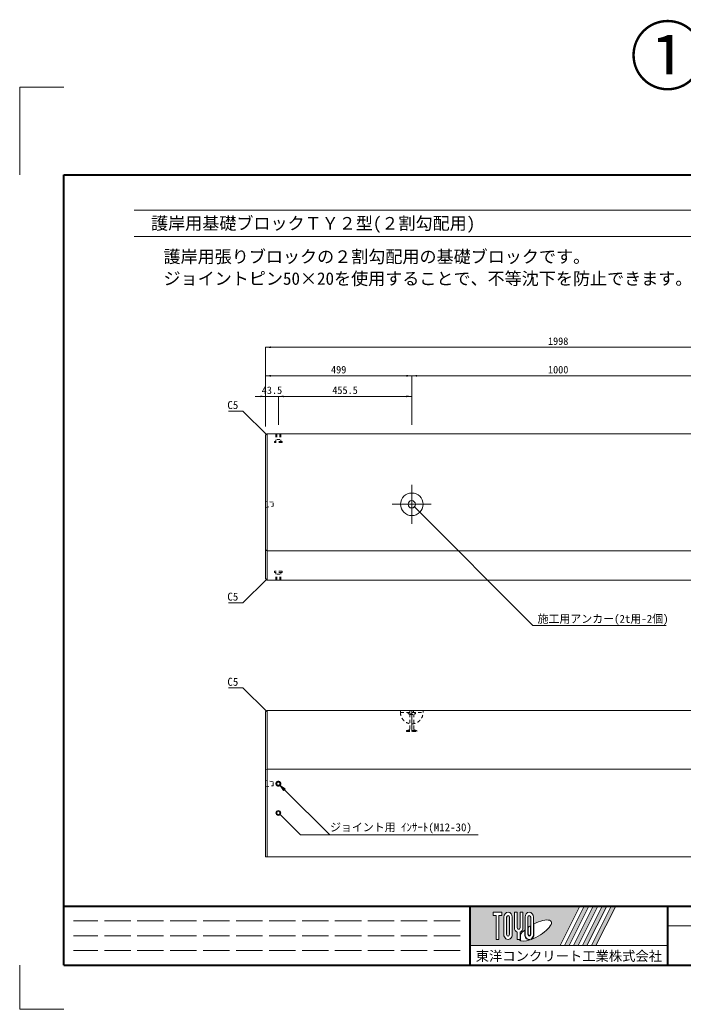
# Model space of a CAD drawing. Units: millimetres at full size, sheet at 1:15; some dimension numbers follow another scale. Extents: x 175105 to 189665, y 872472 to 879507.
# Drawn here: x 175105 to 177371, y 876126 to 879507 of the extents above; entities that cross this region are included whole.
import ezdxf
from ezdxf.enums import TextEntityAlignment as Align

# ---------------------------------------------------------------- set-up
doc = ezdxf.new("R2010")
doc.units = ezdxf.units.MM
doc.header["$LTSCALE"] = 15
for name, pattern in [('DASHED', [7.5, 6, -1.5]), ('USER1', [28.575, 19.05, -3.175, 3.175, -3.175]), ('USER2', [1.35, 0.75, -0.6])]:
    doc.linetypes.add(name, pattern=pattern)
for name, color, linetype, lineweight in [('0_2', 7, 'Continuous', 13), ('Defpoints_3', 7, 'Continuous', 13), ('図枠', 7, 'Continuous', 5), ('寸法線', 7, 'Continuous', 13), ('本体', 2, 'Continuous', 5), ('補助線', 8, 'Continuous', 9), ('ｲﾝｻｰﾄ･ｱﾝｶｰ', 3, 'USER2', 9)]:
    doc.layers.add(name, color=color, linetype=linetype, lineweight=lineweight)
doc.styles.add('ＭＳ ゴシック', font='')
doc.styles.get('ＭＳ ゴシック').set_extended_font_data('MS Gothic')

# ---------------------------------------------------------------- blocks, each defined once
blk = doc.blocks.new('filled_arrow')
at = {"color": 0, "linetype": 'Continuous', "lineweight": -2}
blk.add_solid([(7.5, 1.25), (0, 0), (7.5, -1.25)], dxfattribs=at)

msp = doc.modelspace()

# ---------------------------------------------------------------- hatches: boundary and pattern name
at = {"layer": '図枠'}
h = msp.add_hatch(color=256, dxfattribs=at)
h.paths.add_polyline_path([(176642.9, 876478.85), (176642.9, 876343.85), (176950.24, 876343.85), (177017.74, 876478.85)])
edge = h.paths.add_edge_path(flags=16)
edge.add_ellipse((176865.28, 876395.26), major_axis=(54.55, 30.53), ratio=0.3471473, start_angle=-144.31122, end_angle=72.1899, ccw=False)
edge.add_ellipse((176845.08, 876382.07), major_axis=(0, 18.56), ratio=0.8463542, start_angle=-160.70346, end_angle=-90)
edge.add_line((176860.79, 876382.07), (176860.79, 876417.46))
edge = h.paths.add_edge_path(flags=16)
edge.add_ellipse((176845.08, 876440.62), major_axis=(0, 17.13), ratio=0.8463542, start_angle=-90, end_angle=90, ccw=False)
edge.add_line((176859.58, 876440.62), (176859.58, 876382.07))
edge.add_ellipse((176845.08, 876382.07), major_axis=(0, 17.13), ratio=0.8463542, start_angle=90, end_angle=-90, ccw=False)
edge.add_line((176830.58, 876382.07), (176830.58, 876440.62))
edge = h.paths.add_edge_path(flags=16)
edge.add_line((176849.92, 876440.62), (176849.92, 876382.07))
edge.add_ellipse((176845.08, 876382.07), major_axis=(0, 5.71), ratio=0.8463542, start_angle=90, end_angle=-90, ccw=False)
edge.add_line((176840.25, 876382.07), (176840.25, 876440.62))
edge.add_ellipse((176845.08, 876440.62), major_axis=(0, 5.71), ratio=0.8463542, start_angle=-90, end_angle=90, ccw=False)
edge = h.paths.add_edge_path(flags=16)
edge.add_line((176848.71, 876410.69), (176848.71, 876382.07))
edge.add_ellipse((176845.08, 876382.07), major_axis=(0, 4.28), ratio=0.8463541, start_angle=90, end_angle=-90, ccw=False)
edge.add_line((176841.46, 876382.07), (176841.46, 876406.01))
edge.add_ellipse((176865.28, 876395.26), major_axis=(54.55, 30.53), ratio=0.3471473, start_angle=107.79174, end_angle=126.47132, ccw=False)
edge = h.paths.add_edge_path(flags=16)
edge.add_ellipse((176808.83, 876405.28), major_axis=(0, 17.13), ratio=0.8463542, start_angle=-163.34117, end_angle=-90, ccw=False)
edge.add_line((176813.66, 876389.12), (176813.66, 876364.94))
edge.add_line((176813.66, 876364.94), (176803.99, 876364.94))
edge.add_line((176803.99, 876364.94), (176803.99, 876389.12))
edge.add_ellipse((176808.83, 876405.28), major_axis=(0, 17.13), ratio=0.8463542, start_angle=90, end_angle=163.34117, ccw=False)
edge.add_line((176794.33, 876405.28), (176794.33, 876457.75))
edge.add_line((176794.33, 876457.75), (176803.99, 876457.75))
edge.add_line((176803.99, 876457.75), (176803.99, 876405.28))
edge.add_ellipse((176808.83, 876405.28), major_axis=(0, 5.71), ratio=0.8463542, start_angle=90, end_angle=-90)
edge.add_line((176813.66, 876405.28), (176813.66, 876457.75))
edge.add_line((176813.66, 876457.75), (176823.33, 876457.75))
edge.add_line((176823.33, 876457.75), (176823.33, 876405.28))
edge = h.paths.add_edge_path(flags=16)
edge.add_line((176829.37, 876396.85), (176829.37, 876382.07))
edge.add_ellipse((176845.08, 876382.07), major_axis=(0, 18.56), ratio=0.8463542, start_angle=90, end_angle=-171.54427)
edge.add_ellipse((176865.28, 876395.26), major_axis=(54.55, 30.53), ratio=0.3471473, start_angle=-178.64954, end_angle=-148.29244, ccw=False)
edge.add_line((176811.58, 876363.51), (176814.87, 876363.51))
edge.add_line((176814.87, 876363.51), (176814.87, 876381.61))
edge.add_ellipse((176865.28, 876395.26), major_axis=(54.55, 30.53), ratio=0.3471473, start_angle=148.21912, end_angle=165.90812, ccw=False)
edge = h.paths.add_edge_path(flags=16)
edge.add_ellipse((176772.57, 876440.62), major_axis=(0, 17.13), ratio=0.8463542, start_angle=-90, end_angle=90, ccw=False)
edge.add_line((176787.07, 876440.62), (176787.07, 876382.07))
edge.add_ellipse((176772.57, 876382.07), major_axis=(0, 17.13), ratio=0.8463542, start_angle=90, end_angle=-90, ccw=False)
edge.add_line((176758.07, 876382.07), (176758.07, 876440.62))
edge = h.paths.add_edge_path(flags=16)
edge.add_line((176777.41, 876440.62), (176777.41, 876382.07))
edge.add_ellipse((176772.57, 876382.07), major_axis=(0, 5.71), ratio=0.8463542, start_angle=90, end_angle=-90, ccw=False)
edge.add_line((176767.74, 876382.07), (176767.74, 876440.62))
edge.add_ellipse((176772.57, 876440.62), major_axis=(0, 5.71), ratio=0.8463542, start_angle=-90, end_angle=90, ccw=False)
h.paths.add_polyline_path([(176750.82, 876457.75), (176750.82, 876446.33), (176741.15, 876446.33), (176741.15, 876364.94), (176731.48, 876364.94), (176731.48, 876446.33), (176721.82, 876446.33), (176721.82, 876457.75)], flags=16)
for points in [[(176965.55, 876343.85), (176980.87, 876343.85), (177048.37, 876478.85), (177033.05, 876478.85)], [(177079, 876478.85), (177063.68, 876478.85), (176996.18, 876343.85), (177011.5, 876343.85)], [(177109.62, 876478.85), (177094.31, 876478.85), (177026.81, 876343.85), (177042.12, 876343.85)], [(177140.25, 876478.85), (177124.94, 876478.85), (177057.44, 876343.85), (177072.75, 876343.85)]]:
    msp.add_hatch(color=256, dxfattribs=at).paths.add_polyline_path(points)
at = {"layer": '寸法線'}
msp.add_hatch(color=256, dxfattribs=at).paths.add_polyline_path([(176006.28, 876873.78), (175994.01, 876890.93), (176011.18, 876878.69)])

# ---------------------------------------------------------------- linework, layer by layer
at = {"layer": 'Defpoints_3'}
for p, q in [((175105.4, 879276.35), (175255.4, 879276.35)), ((175105.4, 878976.35), (175105.4, 879276.35)), ((175105.4, 876276.35), (175105.4, 876126.35)), ((175105.4, 876126.35), (175255.4, 876126.35))]:
    msp.add_line(p, q, dxfattribs=at)
at = {"layer": '図枠', "lineweight": 40}
for p, q in [((175255.4, 876276.35), (175255.4, 878976.35)), ((175255.4, 878976.35), (179410.4, 878976.35)), ((175255.4, 876478.85), (179410.4, 876478.85)), ((176642.9, 876276.35), (176642.9, 876478.85)), ((177317.9, 876276.35), (177317.9, 876478.85)), ((175255.4, 876276.35), (179410.4, 876276.35))]:
    msp.add_line(p, q, dxfattribs=at)
at = {"layer": '図枠', "lineweight": 13}
for p, q in [((175495.4, 878856.35), (178867.65, 878856.35)), ((175495.4, 878766.35), (178867.65, 878766.35)), ((179410.4, 876411.35), (177317.9, 876411.35))]:
    msp.add_line(p, q, dxfattribs=at)
at = {"layer": '図枠'}
for p, q in [((176642.9, 876478.85), (177017.74, 876478.85)), ((177017.74, 876478.85), (176950.24, 876343.85)), ((177033.05, 876478.85), (176965.55, 876343.85)), ((177048.37, 876478.85), (176980.87, 876343.85)), ((177063.68, 876478.85), (176996.18, 876343.85)), ((177079, 876478.85), (177011.5, 876343.85)), ((177094.31, 876478.85), (177026.81, 876343.85)), ((177033.05, 876478.85), (177048.37, 876478.85)), ((177109.62, 876478.85), (177042.12, 876343.85)), ((177124.94, 876478.85), (177057.44, 876343.85)), ((177063.68, 876478.85), (177079, 876478.85)), ((177140.25, 876478.85), (177072.75, 876343.85)), ((177094.31, 876478.85), (177109.62, 876478.85)), ((177124.94, 876478.85), (177140.25, 876478.85)), ((176721.82, 876457.75), (176721.82, 876446.33)), ((176721.82, 876457.75), (176750.82, 876457.75)), ((176731.48, 876446.33), (176721.82, 876446.33)), ((176731.48, 876446.33), (176731.48, 876364.94)), ((176741.15, 876446.33), (176741.15, 876364.94)), ((176750.82, 876446.33), (176741.15, 876446.33)), ((176750.82, 876457.75), (176750.82, 876446.33)), ((176794.33, 876457.75), (176803.99, 876457.75)), ((176794.33, 876405.28), (176794.33, 876457.75)), ((176803.99, 876457.75), (176803.99, 876405.28)), ((176813.66, 876457.75), (176823.33, 876457.75)), ((176813.66, 876405.28), (176813.66, 876457.75)), ((176823.33, 876457.75), (176823.33, 876405.28)), ((176758.07, 876440.62), (176758.07, 876382.07)), ((176767.74, 876382.07), (176767.74, 876440.62)), ((176777.41, 876440.62), (176777.41, 876382.07)), ((176787.07, 876382.07), (176787.07, 876440.62)), ((176830.58, 876440.62), (176830.58, 876382.07)), ((176840.25, 876382.07), (176840.25, 876440.62)), ((176848.71, 876410.69), (176848.71, 876382.07)), ((176849.92, 876440.62), (176849.92, 876382.07)), ((176859.58, 876382.07), (176859.58, 876440.62)), ((176860.79, 876382.07), (176860.79, 876417.46)), ((176803.99, 876389.12), (176803.99, 876364.94)), ((176813.66, 876389.12), (176813.66, 876364.94)), ((176814.87, 876381.61), (176814.87, 876363.51)), ((176829.37, 876396.85), (176829.37, 876382.07)), ((176841.46, 876382.07), (176841.46, 876406.01)), ((176642.9, 876343.85), (176950.24, 876343.85)), ((176741.15, 876364.94), (176731.48, 876364.94)), ((176813.66, 876364.94), (176803.99, 876364.94)), ((176811.58, 876363.51), (176814.87, 876363.51)), ((176965.55, 876343.85), (176980.87, 876343.85)), ((176996.18, 876343.85), (177011.5, 876343.85)), ((177026.81, 876343.85), (177042.12, 876343.85)), ((177057.44, 876343.85), (177072.75, 876343.85))]:
    msp.add_line(p, q, dxfattribs=at)
at = {"layer": '図枠', "linetype": 'DASHED', "lineweight": 9}
for p, q in [((176609.15, 876428.22), (175289.15, 876428.22)), ((176609.15, 876377.6), (175289.15, 876377.6)), ((176609.15, 876326.97), (175289.15, 876326.97))]:
    msp.add_line(p, q, dxfattribs=at)
at = {"layer": '図枠'}
for centre, major_axis, ratio, start_param, end_param in [((176772.57, 876440.62), (0, 17.13), 0.846354, 4.712389, 7.8539816), ((176772.57, 876440.62), (0, 5.71), 0.846354, 4.712389, 7.8539816), ((176845.08, 876440.62), (0, 17.13), 0.846354, 4.712389, 7.8539816), ((176845.08, 876440.62), (0, 5.71), 0.846354, 4.712389, 7.8539816), ((176865.28, 876395.26), (54.55, 30.53), 0.347147, 1.6817405, 1.8219833), ((176865.28, 876395.26), (54.55, 30.53), 0.347147, 4.2621853, 7.7429163), ((176772.57, 876382.07), (0, 17.13), 0.846354, 1.5707963, 4.712389), ((176772.57, 876382.07), (0, 5.71), 0.846354, 1.5707963, 4.712389), ((176808.83, 876405.28), (0, 17.13), 0.846354, 1.5707963, 2.8017557), ((176808.83, 876405.28), (0, 5.71), 0.846354, 1.5707963, 4.712389), ((176808.83, 876405.28), (0, 17.13), 0.846354, 3.4814296, 4.712389), ((176865.28, 876395.26), (54.55, 30.53), 0.347147, 2.0815197, 2.5155126), ((176845.08, 876382.07), (0, 18.56), 0.846354, 1.5707963, 3.3154679), ((176845.08, 876382.07), (0, 17.13), 0.846354, 1.5707963, 4.712389), ((176845.08, 876382.07), (0, 5.71), 0.846354, 1.5707963, 4.712389), ((176845.08, 876382.07), (0, 4.28), 0.846354, 1.5707963, 4.712389), ((176845.08, 876382.07), (0, 18.56), 0.846354, 3.5338438, 4.712389), ((176865.28, 876395.26), (54.55, 30.53), 0.347147, 3.2093975, 4.2004451)]:
    msp.add_ellipse(centre, major_axis=major_axis, ratio=ratio, start_param=start_param, end_param=end_param, dxfattribs=at)
at = {"layer": '寸法線'}
for p, q in [((175944.76, 878387.73), (177942.76, 878387.73)), ((175944.76, 878117.29), (175944.76, 878387.73)), ((175944.76, 878290.23), (176443.76, 878290.23)), ((175944.76, 878117.29), (175944.76, 878290.23)), ((176443.76, 878122.29), (176443.76, 878290.23)), ((176443.76, 878290.23), (177443.76, 878290.23)), ((176443.76, 878122.29), (176443.76, 878290.23)), ((175908.76, 878220), (176024.26, 878220)), ((175944.76, 878117.29), (175944.76, 878220)), ((175988.26, 878122.29), (175988.26, 878220)), ((175988.26, 878220), (176443.76, 878220)), ((175988.26, 878122.29), (175988.26, 878220)), ((176443.76, 878122.29), (176443.76, 878220))]:
    msp.add_line(p, q, dxfattribs=at)
at = {"layer": '寸法線', "lineweight": 9}
for p, q in [((176008.73, 876876.23), (176163.72, 876721.54)), ((176063.56, 876721.54), (176670.92, 876721.54))]:
    msp.add_line(p, q, dxfattribs=at)
at = {"layer": '寸法線'}
for points in [[(175947.26, 878089.79), (175867.45, 878169.6), (175817.68, 878169.6)], [(176452.64, 877842.5), (176857.53, 877437.52), (177312.11, 877437.52)], [(175947.26, 877594.79), (175867.45, 877514.98), (175817.68, 877514.98)], [(175947.26, 877144.34), (175867.45, 877224.15), (175817.68, 877224.15)], [(175994.23, 876791.15), (176063.56, 876721.54), (176079.56, 876721.54)]]:
    msp.add_lwpolyline(points, dxfattribs=at)
msp.add_lwpolyline([(176006.28, 876873.78), (175994.01, 876890.93), (176011.18, 876878.69)], close=True, dxfattribs=at)
at = {"layer": '本体'}
for p, q in [((175949.76, 877592.29), (175949.76, 878092.29)), ((175949.76, 876646.84), (175949.76, 877146.84))]:
    msp.add_line(p, q, dxfattribs=at)
at = {"layer": '本体', "lineweight": 9}
for p, q in [((175949.76, 877692.29), (175944.76, 877695.38)), ((177937.76, 877692.29), (175949.76, 877692.29)), ((175949.76, 876946.84), (175944.76, 876945.66)), ((177937.76, 876946.84), (175949.76, 876946.84))]:
    msp.add_line(p, q, dxfattribs=at)
at = {"layer": '本体', "lineweight": 13}
for p, q in [((175944.76, 877141.84), (175949.76, 877146.84)), ((175944.76, 876646.84), (175944.76, 877141.84)), ((177942.76, 876646.84), (175944.76, 876646.84))]:
    msp.add_line(p, q, dxfattribs=at)
msp.add_lwpolyline([(175944.76, 877597.29), (175949.76, 877592.29), (177937.76, 877592.29), (177942.76, 877597.29), (177942.76, 878087.29), (177937.76, 878092.29), (175949.76, 878092.29), (175944.76, 878087.29)], close=True, dxfattribs=at)
msp.add_lwpolyline([(177942.76, 876646.84), (177942.76, 877141.84), (177937.76, 877146.84), (175949.76, 877146.84)], dxfattribs=at)
at = {"layer": '補助線', "linetype": 'USER1'}
for p, q in [((176443.76, 877917.65), (176443.76, 877784.93)), ((176377.4, 877851.29), (176510.12, 877851.29))]:
    msp.add_line(p, q, dxfattribs=at)
at = {"layer": '補助線'}
for p, q in [((175944.76, 877862.3), (175944.76, 877840.28)), ((175944.76, 876907.85), (175944.76, 876885.83))]:
    msp.add_line(p, q, dxfattribs=at)
at = {"layer": '補助線', "lineweight": 13}
for p, q in [((176443.76, 877146.84), (176443.76, 877074.84)), ((176642.9, 876343.85), (177317.9, 876343.85))]:
    msp.add_line(p, q, dxfattribs=at)
at = {"layer": 'ｲﾝｻｰﾄ･ｱﾝｶｰ'}
for p, q in [((175975.51, 878066.29), (175975.51, 878062.29)), ((176001.01, 878066.29), (175975.51, 878066.29)), ((175996.51, 878092.29), (175980.01, 878092.29)), ((175980.01, 878092.29), (175980.01, 878066.29)), ((175983.01, 878092.29), (175983.01, 878072.29)), ((175993.51, 878072.29), (175983.01, 878072.29)), ((175993.51, 878092.29), (175993.51, 878072.29)), ((175996.51, 878092.29), (175996.51, 878066.29)), ((176001.01, 878066.29), (176001.01, 878062.29)), ((176001.01, 878062.29), (175975.51, 878062.29)), ((175970.76, 877858.14), (175944.76, 877862.3)), ((175944.76, 877840.28), (175970.76, 877844.44)), ((175970.76, 877844.44), (175970.76, 877858.14)), ((175975.51, 877618.29), (175975.51, 877622.29)), ((176001.01, 877622.29), (175975.51, 877622.29)), ((176001.01, 877618.29), (175975.51, 877618.29)), ((175980.01, 877592.29), (175980.01, 877618.29)), ((175996.51, 877592.29), (175980.01, 877592.29)), ((175993.51, 877612.29), (175983.01, 877612.29)), ((175983.01, 877592.29), (175983.01, 877612.29)), ((175993.51, 877592.29), (175993.51, 877612.29)), ((175996.51, 877592.29), (175996.51, 877618.29)), ((176001.01, 877618.29), (176001.01, 877622.29)), ((176405.26, 877146.84), (176482.26, 877146.84)), ((176405.26, 877146.84), (176405.26, 877139.84)), ((176405.26, 877139.84), (176482.26, 877139.84)), ((176431.26, 877139.84), (176431.26, 877135.84)), ((176436.76, 877132.84), (176431.26, 877135.84)), ((176431.26, 877135.84), (176456.26, 877135.84)), ((176436.76, 877132.84), (176450.76, 877132.84)), ((176436.76, 877083.96), (176436.76, 877132.84)), ((176437.76, 877146.84), (176437.76, 877139.84)), ((176449.76, 877146.84), (176449.76, 877139.84)), ((176450.76, 877132.84), (176456.26, 877135.84)), ((176450.76, 877083.96), (176450.76, 877132.84)), ((176456.26, 877139.84), (176456.26, 877135.84)), ((176482.26, 877146.84), (176482.26, 877139.84)), ((176434.54, 877081.06), (176426.26, 877078.84)), ((176426.26, 877078.84), (176426.26, 877074.84)), ((176426.26, 877078.84), (176461.26, 877078.84)), ((176426.26, 877074.84), (176461.26, 877074.84)), ((176452.98, 877081.06), (176461.26, 877078.84)), ((176461.26, 877078.84), (176461.26, 877074.84)), ((175970.76, 876903.69), (175944.76, 876907.85)), ((175944.76, 876885.83), (175970.76, 876889.99)), ((175970.76, 876889.99), (175970.76, 876903.69))]:
    msp.add_line(p, q, dxfattribs=at)
at = {"layer": 'ｲﾝｻｰﾄ･ｱﾝｶｰ', "linetype": 'Continuous'}
for centre, radius in [((176443.76, 877851.29), 38.5), ((176443.76, 877851.29), 12.5), ((175988.26, 876796.84), 8.25), ((175988.26, 876796.84), 5.25)]:
    msp.add_circle(centre, radius, dxfattribs=at)
at = {"layer": 'ｲﾝｻｰﾄ･ｱﾝｶｰ', "linetype": 'DASHED'}
for radius in [8.25, 5.25]:
    msp.add_circle((175988.26, 876896.84), radius, dxfattribs=at)
at = {"layer": 'ｲﾝｻｰﾄ･ｱﾝｶｰ'}
for centre, radius, start, end in [((176443.76, 877139.84), 38.5, 180, 0), ((176433.76, 877083.96), 3, 284.9984, 0), ((176453.76, 877083.96), 3, 180, 255.00238)]:
    msp.add_arc(centre, radius, start, end, dxfattribs=at)

# ---------------------------------------------------------------- block references
at = {"layer": '寸法線', "xscale": 2.4, "yscale": 2.4}
for p in [(175944.76, 878387.73), (175944.76, 878290.23), (176443.76, 878290.23), (175988.26, 878220), (175988.26, 878220)]:
    msp.add_blockref('filled_arrow', p, dxfattribs=at)
at = {"layer": '寸法線'}
for p, xscale, yscale, rotation in [((176443.76, 878290.23), 2.4, 2.4, 180), ((175944.76, 878220), 2.4, 2.4, 180), ((176443.76, 878220), 2.4, 2.4, 180), ((175947.26, 878089.79), 0.185, 0.185, 135), ((176452.64, 877842.5), 0.185, 0.185, 315), ((175947.26, 877594.79), 0.185, 0.185, 225), ((175947.26, 877144.34), 0.185, 0.185, 135), ((175994.23, 876791.15), 0.185, 0.185, 314.9)]:
    msp.add_blockref('filled_arrow', p, dxfattribs=dict(at, xscale=xscale, yscale=yscale, rotation=rotation))

# ---------------------------------------------------------------- texts
at = {"layer": '0_2', "color": 1, "style": 'ＭＳ ゴシック'}
msp.add_text('①', height=189.9, dxfattribs=at).set_placement((177317.73, 879230.41), align=Align.BOTTOM_CENTER)
at = {"layer": '0_2', "style": 'ＭＳ ゴシック'}
for s, p in [('護岸用張りブロックの２割勾配用の基礎ブロックです。', (175596.12, 878718.85)), ('ジョイントピン50×20を使用することで、不等沈下を防止できます。', (175596.12, 878643.85))]:
    msp.add_text(s, height=42.72, dxfattribs=at).set_placement(p, align=Align.TOP_LEFT)
at = {"layer": '図枠', "style": 'ＭＳ ゴシック'}
msp.add_text('\u3000護岸用基礎ブロックＴＹ２型(２割勾配用)', height=42.72, dxfattribs=at).set_placement((175495.4, 878811.35), align=Align.MIDDLE_LEFT)
msp.add_text('東洋コンクリート工業株式会社', height=33.32, dxfattribs=at).set_placement((176980.4, 876307.99), align=Align.MIDDLE_CENTER)
at = {"layer": '寸法線', "style": 'ＭＳ ゴシック'}
for s, p in [('1998', (176943.76, 878408.73)), ('499', (176194.26, 878311.23)), ('1000', (176943.76, 878311.23)), ('43.5', (175966.51, 878241)), ('455.5', (176216.01, 878241))]:
    msp.add_text(s, height=25.63, dxfattribs=at).set_placement(p, align=Align.MIDDLE_CENTER)
for p in [(175851.45, 878204.16), (175851.45, 877549.54), (175851.45, 877258.71)]:
    msp.add_text('C5', height=27.34, dxfattribs=at).set_placement(p, align=Align.TOP_RIGHT)
msp.add_text('施工用アンカー(2t用-2個)', height=27.34, dxfattribs=at).set_placement((176873.53, 877473.69), align=Align.TOP_LEFT)
msp.add_text('ジョイント用 ｲﾝｻｰﾄ(M12-30)', height=27.34, dxfattribs=at).set_placement((176164.79, 876725.94), align=Align.BOTTOM_LEFT)

doc.saveas('drawing.dxf')
